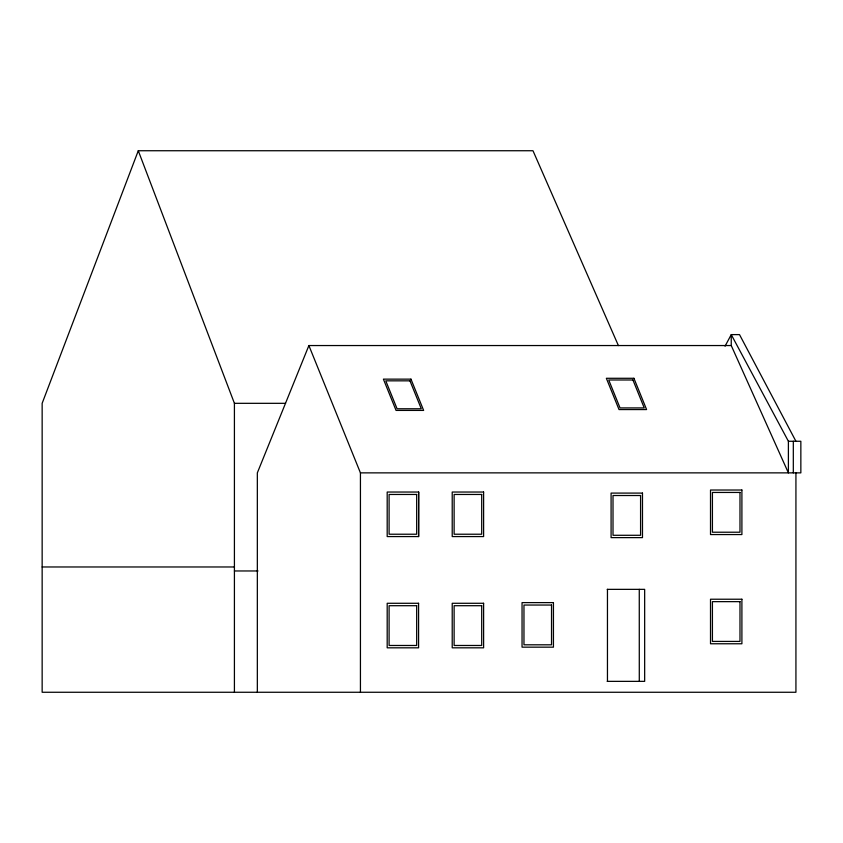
<?xml version="1.0" encoding="UTF-8"?>
<svg xmlns="http://www.w3.org/2000/svg" width="843" height="843" viewBox="0 0 843 843"><rect width="100%" height="100%" fill="white"/><g stroke="black" fill="none" stroke-linecap="round" stroke-linejoin="round"><path stroke-width="1.26" d="M618.404 345.588L532.987 150.739L138.284 150.739L42.15 403.323L42.15 692.261L795.929 692.261L795.929 472.87M795.929 441.268L739.511 334.608L731.25 334.608L788.395 441.268L788.395 472.87L731.25 345.546L308.886 345.546L257.336 472.87L257.336 692.261M725.043 346.199L731.25 334.608L731.25 345.546M138.284 150.739L234.417 403.323L285.566 403.323M788.395 441.268L800.85 441.268L800.85 472.87L360.435 472.87L308.886 345.546M418.644 492.038L387.19 492.038L387.19 536.569L418.644 536.569L418.644 492.038L418.581 536.569M42.15 566.97L234.417 566.97M234.417 570.964L258.021 570.964M607.213 589.352L644.663 589.352L644.663 681.355L607.213 681.355M793.316 441.268L793.316 472.87M639.268 589.352L639.289 681.355M607.455 589.352L607.455 681.355M360.435 472.87L360.435 692.261M234.417 403.323L234.417 692.261M633.925 378.286L606.359 378.286L619.025 409.561L646.592 409.561L633.925 378.286M410.962 379.139L383.396 379.139L396.062 410.415L423.629 410.415L410.962 379.139M632.935 379.982L608.73 379.982L620.037 407.917L644.242 407.917L632.935 379.982M409.972 380.836L385.767 380.836L397.074 408.771L421.279 408.771L409.972 380.836M741.903 490.025L710.512 490.025L710.512 534.557L741.903 534.557L741.903 490.025M483.608 492.038L452.217 492.038L452.217 536.569L483.608 536.569L483.608 492.038M739.985 492.449L712.419 492.449L712.419 532.218L739.985 532.218L739.985 492.449M642.482 493.092L611.091 493.092L611.091 537.623L642.482 537.623L642.482 493.092M416.674 494.462L389.097 494.462L389.097 534.22L416.674 534.22L416.674 494.462M481.701 494.462L454.124 494.462L454.124 534.22L481.701 534.22L481.701 494.462M640.575 495.515L613.009 495.515L613.009 535.284L640.575 535.284L640.575 495.515M741.903 599.225L710.512 599.225L710.512 643.767L741.903 643.767L741.903 599.225M739.985 601.649L712.419 601.649L712.419 641.418L739.985 641.418L739.985 601.649M553.44 602.619L522.049 602.619L522.049 647.161L553.44 647.161L553.44 602.619M418.581 603.282L387.19 603.282L387.19 647.824L418.581 647.824L418.581 603.282M483.608 603.282L452.217 603.282L452.217 647.824L483.608 647.824L483.608 603.282M551.533 605.042L523.967 605.042L523.967 644.811L551.533 644.811L551.533 605.042M416.674 605.706L389.097 605.706L389.097 645.475L416.674 645.475L416.674 605.706M481.701 605.706L454.124 605.706L454.124 645.475L481.701 645.475L481.701 605.706"/></g></svg>
